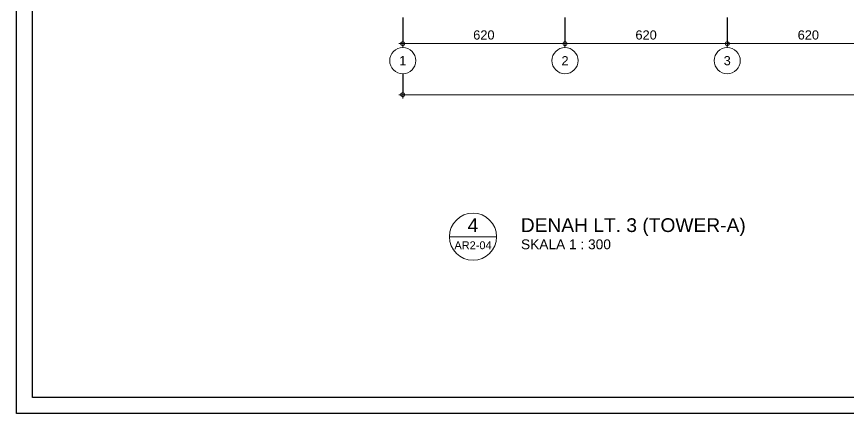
# Model space of a CAD drawing. Header units: millimetres. Extents: x -324 to 75, y -297 to 70.
# Drawn here: x -99.86 to -68.08, y -19.45 to -4.3 of the extents above; entities that cross this region are included whole.
import ezdxf
from ezdxf.enums import TextEntityAlignment as Align

# ---------------------------------------------------------------- set-up
doc = ezdxf.new("R2010")
doc.units = ezdxf.units.MM
doc.layers.get('defpoints').update_dxf_attribs({"color": 1})
for name, color, linetype, lineweight in [('KOP', 7, 'Continuous', 20), ('KOP GARIS', 1, 'Continuous', 30), ('NOT', 7, 'Continuous', 20), ('u', 6, 'Continuous', 20)]:
    doc.layers.add(name, color=color, linetype=linetype, lineweight=lineweight)
doc.styles.add('BOLD', font='arial.ttf')
doc.styles.add('S', font='simplex', dxfattribs={"width": 0.75})
doc.styles.get("Standard").update_dxf_attribs({"font": 'arial.ttf'})
doc.dimstyles.new('sk-100', dxfattribs={"dimtxt": 0.35, "dimasz": 0.15, "dimexe": 0.1, "dimexo": 0, "dimgap": 0.15, "dimtad": 1, "dimdec": 0, "dimlfac": 100, "dimzin": 0, "dimdsep": 46, "dimtxsty": 'Standard', "dimblk": 'BULAT', "dimcen": 0.09, "dimclrd": 256, "dimclre": 256, "dimclrt": 256, "dimadec": 0, "dimazin": 0, "dimtfac": 1, "dimtdec": 0, "dimtofl": 0, "dimtmove": 0, "dimatfit": 3, "dimldrblk": 'BULAT', "dimfxl": 1, "dimtolj": 1, "dimtzin": 0, "dimlwd": -1, "dimarcsym": 0})

# ---------------------------------------------------------------- blocks, each defined once
blk = doc.blocks.new('KOP A3 DED')
blk.add_lwpolyline([(-21, 29.697), (21, 29.697), (21, 0), (-21, 0), (-21, 29.697)])
at = {"layer": 'KOP GARIS'}
blk.add_lwpolyline([(-20.8, 29.497), (20.8, 29.497), (20.8, 0.2), (-20.8, 0.2)], close=True, dxfattribs=at)
at = {"layer": 'KOP', "style": 'BOLD'}
for tag, p in [('JUDUL1', (15.945, 4.092)), ('JUDUL2', (15.945, 3.747)), ('JUDUL3', (15.945, 3.427)), ('NO', (17.215, 1.101)), ('REFF', (17.207, 0.727)), ('FILE', (17.189, 0.336))]:
    blk.add_attdef(tag, p, '', height=0.12, dxfattribs=at)
for tag, p in [('SCALE1', (18.171, 1.948)), ('DATE', (19.9, 1.757)), ('NAME', (16.363, 1.738)), ('SCALE2', (18.169, 1.733)), ('SCALE3', (18.17, 1.521))]:
    blk.add_attdef(tag, text='', height=0.12, dxfattribs=at).set_placement(p, align=Align.MIDDLE_CENTER)
blk = doc.blocks.new('Ndtpd')
blk.add_line((0.747, 0), (-0.747, 0))
blk.add_circle((0, 0), 0.747)
at = {"flags": 4}
for tag, height, p in [('NO', 0.5, (0, 0.148)), ('NOLBR', 0.3, (0, -0.398))]:
    blk.add_attdef(tag, text='', height=height, dxfattribs=at).set_placement(p, align=Align.CENTER)
for tag, p, height in [('NDTPD', (1.516, 0.148), 0.5), ('SKALA', (1.523, -0.398), 0.3)]:
    blk.add_attdef(tag, p, '', height=height, dxfattribs=at)
blk = doc.blocks.new('BULAT')
for p, q in [((-1, 0), (1, 0)), ((0, -1), (0, 1))]:
    blk.add_line(p, q)
blk.add_circle((0, 0), 0.5)
blk = doc.blocks.new('*D105')
at = {"layer": 'defpoints', "color": 0}
for p in [(-85.106, -4.335), (-78.906, -4.335), (-78.906, -5.335)]:
    blk.add_point(p, dxfattribs=at)
at = {"layer": 'u', "lineweight": -2}
for p, q in [((-85.106, -4.335), (-85.106, -5.435)), ((-78.906, -4.335), (-78.906, -5.435))]:
    blk.add_line(p, q, dxfattribs=at)
at = {"layer": 'u'}
blk.add_line((-84.956, -5.335), (-79.056, -5.335), dxfattribs=at)
at = {"layer": 'u', "xscale": 0.15, "yscale": 0.15, "zscale": 0.15, "rotation": 180}
blk.add_blockref('BULAT', (-85.106, -5.335), dxfattribs=at)
at = {"layer": 'u', "xscale": 0.15, "yscale": 0.15, "zscale": 0.15}
blk.add_blockref('BULAT', (-78.906, -5.335), dxfattribs=at)
at = {"layer": 'u', "insert": (-82.006, -5.006), "char_height": 0.35, "attachment_point": 5}
blk.add_mtext('\\A1;620', dxfattribs=at)
blk = doc.blocks.new('*D106')
at = {"layer": 'defpoints', "color": 0}
for p in [(-78.906, -4.335), (-72.706, -4.335), (-72.706, -5.335)]:
    blk.add_point(p, dxfattribs=at)
at = {"layer": 'u', "lineweight": -2}
for p, q in [((-78.906, -4.335), (-78.906, -5.435)), ((-72.706, -4.335), (-72.706, -5.435))]:
    blk.add_line(p, q, dxfattribs=at)
at = {"layer": 'u'}
blk.add_line((-78.756, -5.335), (-72.856, -5.335), dxfattribs=at)
at = {"layer": 'u', "xscale": 0.15, "yscale": 0.15, "zscale": 0.15, "rotation": 180}
blk.add_blockref('BULAT', (-78.906, -5.335), dxfattribs=at)
at = {"layer": 'u', "xscale": 0.15, "yscale": 0.15, "zscale": 0.15}
blk.add_blockref('BULAT', (-72.706, -5.335), dxfattribs=at)
at = {"layer": 'u', "insert": (-75.806, -5.006), "char_height": 0.35, "attachment_point": 5}
blk.add_mtext('\\A1;620', dxfattribs=at)
blk = doc.blocks.new('*D107')
at = {"layer": 'defpoints', "color": 0}
for p in [(-72.706, -4.335), (-66.506, -4.335), (-66.506, -5.335)]:
    blk.add_point(p, dxfattribs=at)
at = {"layer": 'u', "lineweight": -2}
for p, q in [((-72.706, -4.335), (-72.706, -5.435)), ((-66.506, -4.335), (-66.506, -5.435))]:
    blk.add_line(p, q, dxfattribs=at)
at = {"layer": 'u'}
blk.add_line((-72.556, -5.335), (-66.656, -5.335), dxfattribs=at)
at = {"layer": 'u', "xscale": 0.15, "yscale": 0.15, "zscale": 0.15, "rotation": 180}
blk.add_blockref('BULAT', (-72.706, -5.335), dxfattribs=at)
at = {"layer": 'u', "xscale": 0.15, "yscale": 0.15, "zscale": 0.15}
blk.add_blockref('BULAT', (-66.506, -5.335), dxfattribs=at)
at = {"layer": 'u', "insert": (-69.606, -5.006), "char_height": 0.35, "attachment_point": 5}
blk.add_mtext('\\A1;620', dxfattribs=at)
blk = doc.blocks.new('*D117')
at = {"layer": 'defpoints', "color": 0}
for p in [(-85.106, -6.485), (-10.706, -6.485), (-10.706, -7.285)]:
    blk.add_point(p, dxfattribs=at)
at = {"layer": 'u', "lineweight": -2}
for p, q in [((-85.106, -6.485), (-85.106, -7.385)), ((-10.706, -6.485), (-10.706, -7.385))]:
    blk.add_line(p, q, dxfattribs=at)
at = {"layer": 'u'}
blk.add_line((-84.956, -7.285), (-10.856, -7.285), dxfattribs=at)
at = {"layer": 'u', "xscale": 0.15, "yscale": 0.15, "zscale": 0.15, "rotation": 180}
blk.add_blockref('BULAT', (-85.106, -7.285), dxfattribs=at)
at = {"layer": 'u', "xscale": 0.15, "yscale": 0.15, "zscale": 0.15}
blk.add_blockref('BULAT', (-10.706, -7.285), dxfattribs=at)
at = {"layer": 'u', "insert": (-47.906, -6.956), "char_height": 0.35, "attachment_point": 5}
blk.add_mtext('\\A1;7440', dxfattribs=at)
blk = doc.blocks.new('NAV')
blk.add_circle((0, -0.4), 0.4)
at = {"style": 'S', "width": 0.75, "flags": 4}
blk.add_attdef('AV', text='', height=0.3, dxfattribs=at).set_placement((0, -0.4), align=Align.MIDDLE)

msp = doc.modelspace()

# ---------------------------------------------------------------- block references
at = {"xscale": 3, "yscale": 3, "zscale": 3}
msp.add_blockref('KOP A3 DED', (-36.863, -19.451), dxfattribs=at)
at = {"layer": 'NOT'}
ref = msp.add_blockref('Ndtpd', (-82.422, -12.705), dxfattribs=dict(at, xscale=1.204819277108413, yscale=1.204819277108427, zscale=1.204819277108434))
ref.add_attrib('NO', '4', dxfattribs={"layer": '0', "height": 0.525, "flags": 4}).set_placement((-82.422, -12.527), align=Align.CENTER)
ref.add_attrib('NDTPD', 'DENAH LT. 3 (TOWER-A)', (-80.595, -12.527), dxfattribs={"layer": '0', "height": 0.525, "flags": 4})
ref.add_attrib('NOLBR', 'AR2-04', dxfattribs={"layer": '0', "height": 0.3, "flags": 4}).set_placement((-82.422, -13.184), align=Align.CENTER)
ref.add_attrib('SKALA', 'SKALA 1 : 300', (-80.587, -13.184), dxfattribs={"layer": '0', "height": 0.375, "flags": 4})
at = {"layer": 'u'}
ref = msp.add_blockref('NAV', (-85.106, -5.485), dxfattribs=dict(at, xscale=1.25, yscale=1.25, zscale=1.25))
ref.add_attrib('AV', '1', dxfattribs={"layer": '0', "height": 0.35, "flags": 4}).set_placement((-85.106, -5.985), align=Align.MIDDLE)
ref = msp.add_blockref('NAV', (-78.906, -5.485), dxfattribs=dict(at, xscale=1.25, yscale=1.25, zscale=1.25))
ref.add_attrib('AV', '2', dxfattribs={"layer": '0', "height": 0.35, "flags": 4}).set_placement((-78.906, -5.985), align=Align.MIDDLE)
ref = msp.add_blockref('NAV', (-72.706, -5.485), dxfattribs=dict(at, xscale=1.25, yscale=1.25, zscale=1.25))
ref.add_attrib('AV', '3', dxfattribs={"layer": '0', "height": 0.35, "flags": 4}).set_placement((-72.706, -5.985), align=Align.MIDDLE)

# ---------------------------------------------------------------- dimensions: what is measured, and where the dimension line sits
for base, p1, p2, picture, middle in [((-78.906, -5.335), (-85.106, -4.335), (-78.906, -4.335), '*D105', (-82.006, -5.335)), ((-72.706, -5.335), (-78.906, -4.335), (-72.706, -4.335), '*D106', (-75.806, -5.335)), ((-66.506, -5.335), (-72.706, -4.335), (-66.506, -4.335), '*D107', (-69.606, -5.335)), ((-10.706, -7.285), (-85.106, -6.485), (-10.706, -6.485), '*D117', (-47.906, -7.285))]:
    dim = msp.add_linear_dim(base=base, p1=p1, p2=p2, dimstyle='sk-100', dxfattribs=at)
    dim.commit()
    dim.dimension.update_dxf_attribs({"geometry": picture, "text_midpoint": middle, "dimtype": 160})

doc.saveas('drawing.dxf')
